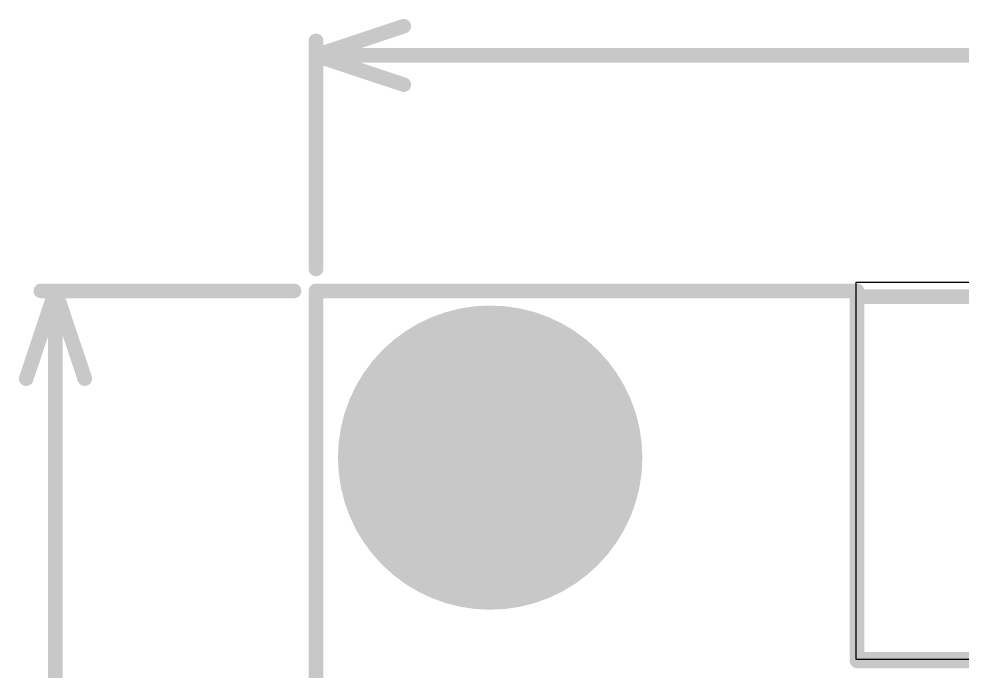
# Model space of a CAD drawing. Header units: millimetres. Extents: x 0.78 to 3.29, y 2.96 to 5.31.
# Drawn here: x 0.781 to 1.425, y 4.868 to 5.314 of the extents above; entities that cross this region are included whole.
import ezdxf

# ---------------------------------------------------------------- set-up
doc = ezdxf.new("R2010")
doc.units = ezdxf.units.MM
doc.header["$MEASUREMENT"] = 0
for name, color, linetype in [('BottomLayer', 5, 'Continuous'), ('BottomSolder', 6, 'Continuous'), ('Mechanical1', 6, 'Continuous'), ('Mechanical2', 216, 'Continuous'), ('MultiLayer', 9, 'Continuous'), ('PadHoleLayer', 156, 'Continuous'), ('TopLayer', 1, 'Continuous'), ('TopOverlay', 2, 'Continuous'), ('TopSolder', 216, 'Continuous')]:
    doc.layers.add(name, color=color, linetype=linetype)

# ---------------------------------------------------------------- blocks, each defined once
blk = doc.blocks.new('ESP32_WROOM_32_70')
at = {"layer": 'TopOverlay', "const_width": 0.01}
for points in [[(-0.026, 0.301), (0.694, 0.301)], [(-0.026, 0.053), (-0.026, 0.301)], [(-0.026, 0.053), (0.694, 0.053)]]:
    blk.add_lwpolyline(points, dxfattribs=at)
at = {"layer": 'TopOverlay', "const_width": 0.005}
for points in [[(-0.0285, 0.301, 1), (-0.0235, 0.301, 1)], [(-0.0285, 0.301, 1), (-0.0235, 0.301, 1)], [(-0.0285, 0.053, 1), (-0.0235, 0.053, 1)], [(-0.0285, 0.053, 1), (-0.0235, 0.053, 1)]]:
    blk.add_lwpolyline(points, format="xyb", close=True, dxfattribs=at)

msp = doc.modelspace()

# ---------------------------------------------------------------- linework, layer by layer
at = {"layer": 'BottomLayer', "const_width": 0.1}
msp.add_lwpolyline([(1.053, 5.014, 1), (1.153, 5.014, 1)], format="xyb", close=True, dxfattribs=at)
at = {"layer": 'BottomSolder', "const_width": 0.104}
msp.add_lwpolyline([(1.051, 5.014, 1), (1.155, 5.014, 1)], format="xyb", close=True, dxfattribs=at)
at = {"layer": 'Mechanical1', "const_width": 0.01}
for points in [[(0.984, 5.289), (1.044, 5.309)], [(0.984, 5.143), (0.984, 5.299)], [(0.984, 5.289), (1.044, 5.269)], [(0.984, 5.289), (1.83209, 5.289)], [(0.786, 5.068), (0.806, 5.128)], [(0.796, 5.128), (0.969, 5.128)], [(0.806, 5.128), (0.826, 5.068)], [(0.806, 4.31541), (0.806, 5.128)]]:
    msp.add_lwpolyline(points, dxfattribs=at)
at = {"layer": 'Mechanical1', "const_width": 0.005}
for points in [[(1.0415, 5.309, 1), (1.0465, 5.309, 1)], [(0.9815, 5.299, 1), (0.9865, 5.299, 1)], [(0.9815, 5.289, 1), (0.9865, 5.289, 1)], [(0.9815, 5.289, 1), (0.9865, 5.289, 1)], [(0.9815, 5.289, 1), (0.9865, 5.289, 1)], [(1.0415, 5.269, 1), (1.0465, 5.269, 1)], [(0.9815, 5.143, 1), (0.9865, 5.143, 1)], [(0.7935, 5.128, 1), (0.7985, 5.128, 1)], [(0.8035, 5.128, 1), (0.8085, 5.128, 1)], [(0.8035, 5.128, 1), (0.8085, 5.128, 1)], [(0.8035, 5.128, 1), (0.8085, 5.128, 1)], [(0.9665, 5.128, 1), (0.9715, 5.128, 1)], [(0.7835, 5.068, 1), (0.7885, 5.068, 1)], [(0.8235, 5.068, 1), (0.8285, 5.068, 1)]]:
    msp.add_lwpolyline(points, format="xyb", close=True, dxfattribs=at)
at = {"layer": 'Mechanical2', "const_width": 0.01}
for points in [[(0.984, 5.128), (1.35371, 5.128)], [(0.984, 5.128), (0.984, 2.963)], [(1.35371, 4.875), (1.35371, 5.128)], [(1.35371, 4.875), (2.074, 4.875)]]:
    msp.add_lwpolyline(points, dxfattribs=at)
at = {"layer": 'Mechanical2', "const_width": 0.005}
for points in [[(0.9815, 5.128, 1), (0.9865, 5.128, 1)], [(0.9815, 5.128, 1), (0.9865, 5.128, 1)], [(1.35121, 5.128, 1), (1.35621, 5.128, 1)], [(1.35121, 5.128, 1), (1.35621, 5.128, 1)], [(1.35121, 4.875, 1), (1.35621, 4.875, 1)], [(1.35121, 4.875, 1), (1.35621, 4.875, 1)]]:
    msp.add_lwpolyline(points, format="xyb", close=True, dxfattribs=at)
at = {"layer": 'MultiLayer'}
for p, q in [((1.353, 4.876), (1.353, 5.134)), ((1.353, 5.134), (2.073, 5.134)), ((2.073, 4.876), (1.353, 4.876))]:
    msp.add_line(p, q, dxfattribs=at)
at = {"layer": 'MultiLayer', "const_width": 0.1}
msp.add_lwpolyline([(1.053, 5.014, 1), (1.153, 5.014, 1)], format="xyb", close=True, dxfattribs=at)
at = {"layer": 'PadHoleLayer', "const_width": 0.05}
msp.add_lwpolyline([(1.078, 5.014, 1), (1.128, 5.014, 1)], format="xyb", close=True, dxfattribs=at)
at = {"layer": 'TopLayer', "const_width": 0.1}
msp.add_lwpolyline([(1.053, 5.014, 1), (1.153, 5.014, 1)], format="xyb", close=True, dxfattribs=at)
at = {"layer": 'TopSolder', "const_width": 0.104}
msp.add_lwpolyline([(1.051, 5.014, 1), (1.155, 5.014, 1)], format="xyb", close=True, dxfattribs=at)

# ---------------------------------------------------------------- block references
at = {"rotation": 360}
msp.add_blockref('ESP32_WROOM_32_70', (1.37971, 4.823), dxfattribs=at)

doc.saveas('drawing.dxf')
